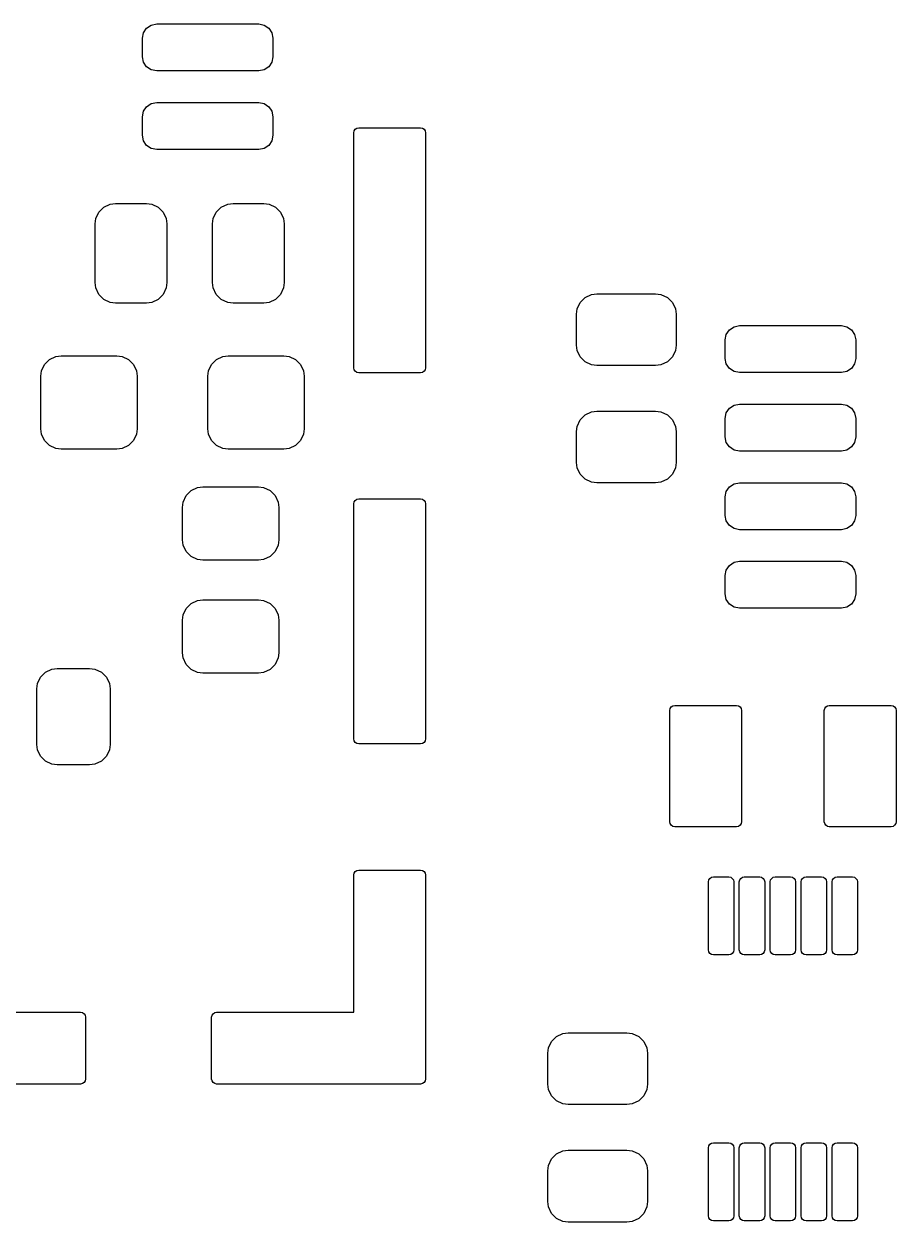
# Model space of a CAD drawing. Extents: x 3.96 to 7.46, y -4.84 to -2.98.
# Drawn here: x 5.001 to 5.556, y -4.634 to -3.872 of the extents above; entities that cross this region are included whole.
import ezdxf

# ---------------------------------------------------------------- set-up
doc = ezdxf.new("R2010")
doc.units = 0
doc.header["$MEASUREMENT"] = 0
doc.layers.add('BLACK', color=7, linetype='CONTINUOUS')

msp = doc.modelspace()

# ---------------------------------------------------------------- linework, layer by layer
at = {"layer": 'BLACK', "linetype": 'CONTINUOUS'}
for p, q in [((5.07727, -3.87715), (5.07923, -3.87421)), ((5.07923, -3.87421), (5.08217, -3.87225)), ((5.08217, -3.87225), (5.08564, -3.87156)), ((5.08564, -3.87156), (5.1506, -3.87156)), ((5.1506, -3.87156), (5.15406, -3.87225)), ((5.15406, -3.87225), (5.157, -3.87421)), ((5.157, -3.87421), (5.15896, -3.87715)), ((5.07658, -3.88061), (5.07727, -3.87715)), ((5.07658, -3.89242), (5.07658, -3.88061)), ((5.15896, -3.87715), (5.15965, -3.88061)), ((5.15965, -3.88061), (5.15965, -3.89242)), ((5.07727, -3.89589), (5.07658, -3.89242)), ((5.07923, -3.89883), (5.07727, -3.89589)), ((5.15896, -3.89589), (5.157, -3.89883)), ((5.15965, -3.89242), (5.15896, -3.89589)), ((5.08217, -3.90079), (5.07923, -3.89883)), ((5.08564, -3.90148), (5.08217, -3.90079)), ((5.1506, -3.90148), (5.08564, -3.90148)), ((5.15406, -3.90079), (5.1506, -3.90148)), ((5.157, -3.89883), (5.15406, -3.90079)), ((5.07658, -3.93061), (5.07727, -3.92715)), ((5.07727, -3.92715), (5.07923, -3.92421)), ((5.07923, -3.92421), (5.08217, -3.92225)), ((5.08217, -3.92225), (5.08564, -3.92156)), ((5.08564, -3.92156), (5.1506, -3.92156)), ((5.1506, -3.92156), (5.15406, -3.92225)), ((5.15406, -3.92225), (5.157, -3.92421)), ((5.157, -3.92421), (5.15896, -3.92715)), ((5.15896, -3.92715), (5.15965, -3.93061)), ((5.07658, -3.94242), (5.07658, -3.93061)), ((5.15965, -3.93061), (5.15965, -3.94242)), ((5.07727, -3.94589), (5.07658, -3.94242)), ((5.15965, -3.94242), (5.15896, -3.94589)), ((5.21119, -3.94082), (5.21143, -3.93962)), ((5.21119, -4.09043), (5.21119, -3.94082)), ((5.21143, -3.93962), (5.21212, -3.9386)), ((5.21212, -3.9386), (5.21314, -3.93791)), ((5.21314, -3.93791), (5.21434, -3.93767)), ((5.21434, -3.93767), (5.25371, -3.93767)), ((5.25371, -3.93767), (5.25492, -3.93791)), ((5.25492, -3.93791), (5.25594, -3.9386)), ((5.25594, -3.9386), (5.25662, -3.93962)), ((5.25662, -3.93962), (5.25686, -3.94082)), ((5.25686, -3.94082), (5.25686, -4.09043)), ((5.07923, -3.94883), (5.07727, -3.94589)), ((5.08217, -3.95079), (5.07923, -3.94883)), ((5.157, -3.94883), (5.15406, -3.95079)), ((5.15896, -3.94589), (5.157, -3.94883)), ((5.08564, -3.95148), (5.08217, -3.95079)), ((5.1506, -3.95148), (5.08564, -3.95148)), ((5.15406, -3.95079), (5.1506, -3.95148)), ((5.04879, -3.99136), (5.05198, -3.98817)), ((5.05198, -3.98817), (5.05607, -3.98627)), ((5.05607, -3.98627), (5.05943, -3.98582)), ((5.05943, -3.98582), (5.07912, -3.98582)), ((5.07912, -3.98582), (5.08248, -3.98627)), ((5.08248, -3.98627), (5.08657, -3.98817)), ((5.08657, -3.98817), (5.08976, -3.99136)), ((5.12359, -3.99136), (5.12678, -3.98817)), ((5.12678, -3.98817), (5.13087, -3.98627)), ((5.13087, -3.98627), (5.13423, -3.98582)), ((5.13423, -3.98582), (5.15392, -3.98582)), ((5.15392, -3.98582), (5.15728, -3.98627)), ((5.15728, -3.98627), (5.16137, -3.98817)), ((5.16137, -3.98817), (5.16456, -3.99136)), ((5.04644, -3.99882), (5.04688, -3.99545)), ((5.04688, -3.99545), (5.04879, -3.99136)), ((5.08976, -3.99136), (5.09167, -3.99545)), ((5.09167, -3.99545), (5.09211, -3.99882)), ((5.12124, -3.99882), (5.12168, -3.99545)), ((5.12168, -3.99545), (5.12359, -3.99136)), ((5.16456, -3.99136), (5.16647, -3.99545)), ((5.16647, -3.99545), (5.16691, -3.99882)), ((5.04644, -4.03622), (5.04644, -3.99882)), ((5.09211, -3.99882), (5.09211, -4.03622)), ((5.12124, -4.03622), (5.12124, -3.99882)), ((5.16691, -3.99882), (5.16691, -4.03622)), ((5.04688, -4.03958), (5.04644, -4.03622)), ((5.04879, -4.04367), (5.04688, -4.03958)), ((5.09167, -4.03958), (5.08976, -4.04367)), ((5.09211, -4.03622), (5.09167, -4.03958)), ((5.12168, -4.03958), (5.12124, -4.03622)), ((5.12359, -4.04367), (5.12168, -4.03958)), ((5.16647, -4.03958), (5.16456, -4.04367)), ((5.16691, -4.03622), (5.16647, -4.03958)), ((5.05198, -4.04686), (5.04879, -4.04367)), ((5.05607, -4.04877), (5.05198, -4.04686)), ((5.05943, -4.04921), (5.05607, -4.04877)), ((5.07912, -4.04921), (5.05943, -4.04921)), ((5.08248, -4.04877), (5.07912, -4.04921)), ((5.08657, -4.04686), (5.08248, -4.04877)), ((5.08976, -4.04367), (5.08657, -4.04686)), ((5.12678, -4.04686), (5.12359, -4.04367)), ((5.13087, -4.04877), (5.12678, -4.04686)), ((5.13423, -4.04921), (5.13087, -4.04877)), ((5.15392, -4.04921), (5.13423, -4.04921)), ((5.15728, -4.04877), (5.15392, -4.04921)), ((5.16137, -4.04686), (5.15728, -4.04877)), ((5.16456, -4.04367), (5.16137, -4.04686)), ((5.35342, -4.05291), (5.35533, -4.04882)), ((5.35533, -4.04882), (5.35852, -4.04563)), ((5.35852, -4.04563), (5.36261, -4.04372)), ((5.36261, -4.04372), (5.36597, -4.04328)), ((5.36597, -4.04328), (5.40338, -4.04328)), ((5.40338, -4.04328), (5.40674, -4.04372)), ((5.40674, -4.04372), (5.41083, -4.04563)), ((5.41083, -4.04563), (5.41402, -4.04882)), ((5.41402, -4.04882), (5.41593, -4.05291)), ((5.35298, -4.05627), (5.35342, -4.05291)), ((5.35298, -4.07596), (5.35298, -4.05627)), ((5.41593, -4.05291), (5.41637, -4.05627)), ((5.41637, -4.05627), (5.41637, -4.07596)), ((5.45035, -4.06621), (5.45329, -4.06425)), ((5.45329, -4.06425), (5.45675, -4.06356)), ((5.45675, -4.06356), (5.52171, -4.06356)), ((5.52171, -4.06356), (5.52518, -4.06425)), ((5.52518, -4.06425), (5.52812, -4.06621)), ((5.4477, -4.07261), (5.44839, -4.06915)), ((5.44839, -4.06915), (5.45035, -4.06621)), ((5.52812, -4.06621), (5.53008, -4.06915)), ((5.53008, -4.06915), (5.53077, -4.07261)), ((5.35342, -4.07932), (5.35298, -4.07596)), ((5.35533, -4.08341), (5.35342, -4.07932)), ((5.41593, -4.07932), (5.41402, -4.08341)), ((5.41637, -4.07596), (5.41593, -4.07932)), ((5.4477, -4.08442), (5.4477, -4.07261)), ((5.53077, -4.07261), (5.53077, -4.08442)), ((5.01417, -4.08833), (5.01736, -4.08514)), ((5.01736, -4.08514), (5.02145, -4.08324)), ((5.02145, -4.08324), (5.02481, -4.08279)), ((5.02481, -4.08279), (5.06024, -4.08279)), ((5.06024, -4.08279), (5.0636, -4.08324)), ((5.0636, -4.08324), (5.06769, -4.08514)), ((5.06769, -4.08514), (5.07088, -4.08833)), ((5.12047, -4.08833), (5.12366, -4.08514)), ((5.12366, -4.08514), (5.12775, -4.08324)), ((5.12775, -4.08324), (5.13111, -4.08279)), ((5.13111, -4.08279), (5.16654, -4.08279)), ((5.16654, -4.08279), (5.1699, -4.08324)), ((5.1699, -4.08324), (5.17399, -4.08514)), ((5.17399, -4.08514), (5.17718, -4.08833)), ((5.35852, -4.0866), (5.35533, -4.08341)), ((5.36261, -4.08851), (5.35852, -4.0866)), ((5.41083, -4.0866), (5.40674, -4.08851)), ((5.41402, -4.08341), (5.41083, -4.0866)), ((5.44839, -4.08789), (5.4477, -4.08442)), ((5.53077, -4.08442), (5.53008, -4.08789)), ((5.01182, -4.09578), (5.01226, -4.09242)), ((5.01226, -4.09242), (5.01417, -4.08833)), ((5.07088, -4.08833), (5.07279, -4.09242)), ((5.07279, -4.09242), (5.07323, -4.09578)), ((5.11812, -4.09578), (5.11856, -4.09242)), ((5.11856, -4.09242), (5.12047, -4.08833)), ((5.17718, -4.08833), (5.17909, -4.09242)), ((5.17909, -4.09242), (5.17953, -4.09578)), ((5.21143, -4.09164), (5.21119, -4.09043)), ((5.21212, -4.09266), (5.21143, -4.09164)), ((5.21314, -4.09334), (5.21212, -4.09266)), ((5.21434, -4.09358), (5.21314, -4.09334)), ((5.25371, -4.09358), (5.21434, -4.09358)), ((5.25492, -4.09334), (5.25371, -4.09358)), ((5.25594, -4.09266), (5.25492, -4.09334)), ((5.25662, -4.09164), (5.25594, -4.09266)), ((5.25686, -4.09043), (5.25662, -4.09164)), ((5.36597, -4.08895), (5.36261, -4.08851)), ((5.40338, -4.08895), (5.36597, -4.08895)), ((5.40674, -4.08851), (5.40338, -4.08895)), ((5.45035, -4.09083), (5.44839, -4.08789)), ((5.45329, -4.09279), (5.45035, -4.09083)), ((5.45675, -4.09348), (5.45329, -4.09279)), ((5.52171, -4.09348), (5.45675, -4.09348)), ((5.52518, -4.09279), (5.52171, -4.09348)), ((5.52812, -4.09083), (5.52518, -4.09279)), ((5.53008, -4.08789), (5.52812, -4.09083)), ((5.01182, -4.12925), (5.01182, -4.09578)), ((5.07323, -4.09578), (5.07323, -4.12925)), ((5.11812, -4.12925), (5.11812, -4.09578)), ((5.17953, -4.09578), (5.17953, -4.12925)), ((5.36261, -4.11853), (5.36597, -4.11808)), ((5.36597, -4.11808), (5.40338, -4.11808)), ((5.40338, -4.11808), (5.40674, -4.11853)), ((5.44839, -4.11915), (5.45035, -4.11621)), ((5.45035, -4.11621), (5.45329, -4.11425)), ((5.45329, -4.11425), (5.45675, -4.11356)), ((5.45675, -4.11356), (5.52171, -4.11356)), ((5.52171, -4.11356), (5.52518, -4.11425)), ((5.52518, -4.11425), (5.52812, -4.11621)), ((5.52812, -4.11621), (5.53008, -4.11915)), ((5.35342, -4.12771), (5.35533, -4.12362)), ((5.35533, -4.12362), (5.35852, -4.12043)), ((5.35852, -4.12043), (5.36261, -4.11853)), ((5.40674, -4.11853), (5.41083, -4.12043)), ((5.41083, -4.12043), (5.41402, -4.12362)), ((5.41402, -4.12362), (5.41593, -4.12771)), ((5.4477, -4.12261), (5.44839, -4.11915)), ((5.4477, -4.13442), (5.4477, -4.12261)), ((5.53008, -4.11915), (5.53077, -4.12261)), ((5.53077, -4.12261), (5.53077, -4.13442)), ((5.01226, -4.13261), (5.01182, -4.12925)), ((5.01417, -4.1367), (5.01226, -4.13261)), ((5.07279, -4.13261), (5.07088, -4.1367)), ((5.07323, -4.12925), (5.07279, -4.13261)), ((5.11856, -4.13261), (5.11812, -4.12925)), ((5.12047, -4.1367), (5.11856, -4.13261)), ((5.17909, -4.13261), (5.17718, -4.1367)), ((5.17953, -4.12925), (5.17909, -4.13261)), ((5.35298, -4.13108), (5.35342, -4.12771)), ((5.35298, -4.15076), (5.35298, -4.13108)), ((5.41593, -4.12771), (5.41637, -4.13108)), ((5.41637, -4.13108), (5.41637, -4.15076)), ((5.01736, -4.13989), (5.01417, -4.1367)), ((5.02145, -4.1418), (5.01736, -4.13989)), ((5.06769, -4.13989), (5.0636, -4.1418)), ((5.07088, -4.1367), (5.06769, -4.13989)), ((5.12366, -4.13989), (5.12047, -4.1367)), ((5.12775, -4.1418), (5.12366, -4.13989)), ((5.17399, -4.13989), (5.1699, -4.1418)), ((5.17718, -4.1367), (5.17399, -4.13989)), ((5.44839, -4.13789), (5.4477, -4.13442)), ((5.45035, -4.14083), (5.44839, -4.13789)), ((5.45329, -4.14279), (5.45035, -4.14083)), ((5.52812, -4.14083), (5.52518, -4.14279)), ((5.53008, -4.13789), (5.52812, -4.14083)), ((5.53077, -4.13442), (5.53008, -4.13789)), ((5.02481, -4.14224), (5.02145, -4.1418)), ((5.06024, -4.14224), (5.02481, -4.14224)), ((5.0636, -4.1418), (5.06024, -4.14224)), ((5.13111, -4.14224), (5.12775, -4.1418)), ((5.16654, -4.14224), (5.13111, -4.14224)), ((5.1699, -4.1418), (5.16654, -4.14224)), ((5.45675, -4.14348), (5.45329, -4.14279)), ((5.52171, -4.14348), (5.45675, -4.14348)), ((5.52518, -4.14279), (5.52171, -4.14348)), ((5.35342, -4.15412), (5.35298, -4.15076)), ((5.35533, -4.15821), (5.35342, -4.15412)), ((5.41593, -4.15412), (5.41402, -4.15821)), ((5.41637, -4.15076), (5.41593, -4.15412)), ((5.35852, -4.1614), (5.35533, -4.15821)), ((5.36261, -4.16331), (5.35852, -4.1614)), ((5.36597, -4.16375), (5.36261, -4.16331)), ((5.40338, -4.16375), (5.36597, -4.16375)), ((5.40674, -4.16331), (5.40338, -4.16375)), ((5.41083, -4.1614), (5.40674, -4.16331)), ((5.41402, -4.15821), (5.41083, -4.1614)), ((5.45329, -4.16425), (5.45675, -4.16356)), ((5.45675, -4.16356), (5.52171, -4.16356)), ((5.52171, -4.16356), (5.52518, -4.16425)), ((5.10432, -4.1718), (5.10751, -4.16861)), ((5.10751, -4.16861), (5.1116, -4.16671)), ((5.1116, -4.16671), (5.11496, -4.16626)), ((5.11496, -4.16626), (5.15039, -4.16626)), ((5.15039, -4.16626), (5.15375, -4.16671)), ((5.15375, -4.16671), (5.15784, -4.16861)), ((5.15784, -4.16861), (5.16103, -4.1718)), ((5.4477, -4.17261), (5.44839, -4.16915)), ((5.44839, -4.16915), (5.45035, -4.16621)), ((5.45035, -4.16621), (5.45329, -4.16425)), ((5.52518, -4.16425), (5.52812, -4.16621)), ((5.52812, -4.16621), (5.53008, -4.16915)), ((5.53008, -4.16915), (5.53077, -4.17261)), ((5.10197, -4.17926), (5.10241, -4.17589)), ((5.10197, -4.19993), (5.10197, -4.17926)), ((5.10241, -4.17589), (5.10432, -4.1718)), ((5.16103, -4.1718), (5.16294, -4.17589)), ((5.16294, -4.17589), (5.16338, -4.17926)), ((5.16338, -4.17926), (5.16338, -4.19993)), ((5.21119, -4.17704), (5.21143, -4.17584)), ((5.21119, -4.32665), (5.21119, -4.17704)), ((5.21143, -4.17584), (5.21212, -4.17482)), ((5.21212, -4.17482), (5.21314, -4.17413)), ((5.21314, -4.17413), (5.21434, -4.17389)), ((5.21434, -4.17389), (5.25371, -4.17389)), ((5.25371, -4.17389), (5.25492, -4.17413)), ((5.25492, -4.17413), (5.25594, -4.17482)), ((5.25594, -4.17482), (5.25662, -4.17584)), ((5.25662, -4.17584), (5.25686, -4.17704)), ((5.25686, -4.17704), (5.25686, -4.32665)), ((5.4477, -4.18442), (5.4477, -4.17261)), ((5.53077, -4.17261), (5.53077, -4.18442)), ((5.44839, -4.18789), (5.4477, -4.18442)), ((5.53077, -4.18442), (5.53008, -4.18789)), ((5.45035, -4.19083), (5.44839, -4.18789)), ((5.45329, -4.19279), (5.45035, -4.19083)), ((5.45675, -4.19348), (5.45329, -4.19279)), ((5.52171, -4.19348), (5.45675, -4.19348)), ((5.52518, -4.19279), (5.52171, -4.19348)), ((5.52812, -4.19083), (5.52518, -4.19279)), ((5.53008, -4.18789), (5.52812, -4.19083)), ((5.10241, -4.20329), (5.10197, -4.19993)), ((5.16338, -4.19993), (5.16294, -4.20329)), ((5.10432, -4.20738), (5.10241, -4.20329)), ((5.10751, -4.21057), (5.10432, -4.20738)), ((5.16103, -4.20738), (5.15784, -4.21057)), ((5.16294, -4.20329), (5.16103, -4.20738)), ((5.1116, -4.21248), (5.10751, -4.21057)), ((5.11496, -4.21292), (5.1116, -4.21248)), ((5.15039, -4.21292), (5.11496, -4.21292)), ((5.15375, -4.21248), (5.15039, -4.21292)), ((5.15784, -4.21057), (5.15375, -4.21248)), ((5.44839, -4.21915), (5.45035, -4.21621)), ((5.45035, -4.21621), (5.45329, -4.21425)), ((5.45329, -4.21425), (5.45675, -4.21356)), ((5.45675, -4.21356), (5.52171, -4.21356)), ((5.52171, -4.21356), (5.52518, -4.21425)), ((5.52518, -4.21425), (5.52812, -4.21621)), ((5.52812, -4.21621), (5.53008, -4.21915)), ((5.4477, -4.22261), (5.44839, -4.21915)), ((5.4477, -4.23442), (5.4477, -4.22261)), ((5.53008, -4.21915), (5.53077, -4.22261)), ((5.53077, -4.22261), (5.53077, -4.23442)), ((5.10751, -4.24046), (5.1116, -4.23856)), ((5.1116, -4.23856), (5.11496, -4.23812)), ((5.11496, -4.23812), (5.15039, -4.23812)), ((5.15039, -4.23812), (5.15375, -4.23856)), ((5.15375, -4.23856), (5.15784, -4.24046)), ((5.44839, -4.23789), (5.4477, -4.23442)), ((5.45035, -4.24083), (5.44839, -4.23789)), ((5.53008, -4.23789), (5.52812, -4.24083)), ((5.53077, -4.23442), (5.53008, -4.23789)), ((5.10197, -4.25111), (5.10241, -4.24774)), ((5.10241, -4.24774), (5.10432, -4.24366)), ((5.10432, -4.24366), (5.10751, -4.24046)), ((5.15784, -4.24046), (5.16103, -4.24366)), ((5.16103, -4.24366), (5.16294, -4.24774)), ((5.16294, -4.24774), (5.16338, -4.25111)), ((5.45329, -4.24279), (5.45035, -4.24083)), ((5.45675, -4.24348), (5.45329, -4.24279)), ((5.52171, -4.24348), (5.45675, -4.24348)), ((5.52518, -4.24279), (5.52171, -4.24348)), ((5.52812, -4.24083), (5.52518, -4.24279)), ((5.10197, -4.27178), (5.10197, -4.25111)), ((5.16338, -4.25111), (5.16338, -4.27178)), ((5.10241, -4.27514), (5.10197, -4.27178)), ((5.10432, -4.27923), (5.10241, -4.27514)), ((5.16294, -4.27514), (5.16103, -4.27923)), ((5.16338, -4.27178), (5.16294, -4.27514)), ((5.01162, -4.28735), (5.01481, -4.28416)), ((5.01481, -4.28416), (5.0189, -4.28225)), ((5.0189, -4.28225), (5.02227, -4.28181)), ((5.02227, -4.28181), (5.04293, -4.28181)), ((5.04293, -4.28181), (5.0463, -4.28225)), ((5.0463, -4.28225), (5.05039, -4.28416)), ((5.05039, -4.28416), (5.05358, -4.28735)), ((5.10751, -4.28242), (5.10432, -4.27923)), ((5.1116, -4.28433), (5.10751, -4.28242)), ((5.11496, -4.28477), (5.1116, -4.28433)), ((5.15039, -4.28477), (5.11496, -4.28477)), ((5.15375, -4.28433), (5.15039, -4.28477)), ((5.15784, -4.28242), (5.15375, -4.28433)), ((5.16103, -4.27923), (5.15784, -4.28242)), ((5.00927, -4.2948), (5.00972, -4.29144)), ((5.00972, -4.29144), (5.01162, -4.28735)), ((5.05358, -4.28735), (5.05548, -4.29144)), ((5.05548, -4.29144), (5.05593, -4.2948)), ((5.00927, -4.33023), (5.00927, -4.2948)), ((5.05593, -4.2948), (5.05593, -4.33023)), ((5.41238, -4.30854), (5.41262, -4.30734)), ((5.41238, -4.37941), (5.41238, -4.30854)), ((5.41262, -4.30734), (5.4133, -4.30631)), ((5.4133, -4.30631), (5.41432, -4.30563)), ((5.41432, -4.30563), (5.41553, -4.30539)), ((5.41553, -4.30539), (5.4549, -4.30539)), ((5.4549, -4.30539), (5.4561, -4.30563)), ((5.4561, -4.30563), (5.45712, -4.30631)), ((5.45712, -4.30631), (5.45781, -4.30734)), ((5.45781, -4.30734), (5.45804, -4.30854)), ((5.45804, -4.30854), (5.45804, -4.37941)), ((5.5108, -4.30854), (5.51104, -4.30734)), ((5.5108, -4.37941), (5.5108, -4.30854)), ((5.51104, -4.30734), (5.51172, -4.30631)), ((5.51172, -4.30631), (5.51275, -4.30563)), ((5.51275, -4.30563), (5.51395, -4.30539)), ((5.51395, -4.30539), (5.55332, -4.30539)), ((5.55332, -4.30539), (5.55453, -4.30563)), ((5.55453, -4.30563), (5.55555, -4.30631)), ((5.55555, -4.30631), (5.55623, -4.30734)), ((5.55623, -4.30734), (5.55647, -4.30854)), ((5.55647, -4.30854), (5.55647, -4.37941)), ((5.00972, -4.3336), (5.00927, -4.33023)), ((5.05593, -4.33023), (5.05548, -4.3336)), ((5.21143, -4.32786), (5.21119, -4.32665)), ((5.21212, -4.32888), (5.21143, -4.32786)), ((5.21314, -4.32956), (5.21212, -4.32888)), ((5.21434, -4.3298), (5.21314, -4.32956)), ((5.25371, -4.3298), (5.21434, -4.3298)), ((5.25492, -4.32956), (5.25371, -4.3298)), ((5.25594, -4.32888), (5.25492, -4.32956)), ((5.25662, -4.32786), (5.25594, -4.32888)), ((5.25686, -4.32665), (5.25662, -4.32786)), ((5.01162, -4.33769), (5.00972, -4.3336)), ((5.01481, -4.34088), (5.01162, -4.33769)), ((5.05358, -4.33769), (5.05039, -4.34088)), ((5.05548, -4.3336), (5.05358, -4.33769)), ((5.0189, -4.34278), (5.01481, -4.34088)), ((5.02227, -4.34323), (5.0189, -4.34278)), ((5.04293, -4.34323), (5.02227, -4.34323)), ((5.0463, -4.34278), (5.04293, -4.34323)), ((5.05039, -4.34088), (5.0463, -4.34278)), ((5.41262, -4.38061), (5.41238, -4.37941)), ((5.4133, -4.38163), (5.41262, -4.38061)), ((5.41432, -4.38232), (5.4133, -4.38163)), ((5.41553, -4.38256), (5.41432, -4.38232)), ((5.4549, -4.38256), (5.41553, -4.38256)), ((5.4561, -4.38232), (5.4549, -4.38256)), ((5.45712, -4.38163), (5.4561, -4.38232)), ((5.45781, -4.38061), (5.45712, -4.38163)), ((5.45804, -4.37941), (5.45781, -4.38061)), ((5.51104, -4.38061), (5.5108, -4.37941)), ((5.51172, -4.38163), (5.51104, -4.38061)), ((5.51275, -4.38232), (5.51172, -4.38163)), ((5.51395, -4.38256), (5.51275, -4.38232)), ((5.55332, -4.38256), (5.51395, -4.38256)), ((5.55453, -4.38232), (5.55332, -4.38256)), ((5.55555, -4.38163), (5.55453, -4.38232)), ((5.55623, -4.38061), (5.55555, -4.38163)), ((5.55647, -4.37941), (5.55623, -4.38061)), ((5.21119, -4.41326), (5.21143, -4.41206)), ((5.21119, -4.50067), (5.21119, -4.41326)), ((5.21143, -4.41206), (5.21212, -4.41104)), ((5.21212, -4.41104), (5.21314, -4.41036)), ((5.21314, -4.41036), (5.21434, -4.41012)), ((5.21434, -4.41012), (5.25371, -4.41012)), ((5.25371, -4.41012), (5.25492, -4.41036)), ((5.25492, -4.41036), (5.25594, -4.41104)), ((5.25594, -4.41104), (5.25662, -4.41206)), ((5.25662, -4.41206), (5.25686, -4.41326)), ((5.25686, -4.41326), (5.25686, -4.50382)), ((5.43722, -4.41647), (5.4379, -4.41545)), ((5.4379, -4.41545), (5.43893, -4.41476)), ((5.43893, -4.41476), (5.44013, -4.41452)), ((5.44013, -4.41452), (5.44997, -4.41452)), ((5.44997, -4.41452), (5.45118, -4.41476)), ((5.45118, -4.41476), (5.4522, -4.41545)), ((5.4522, -4.41545), (5.45288, -4.41647)), ((5.45691, -4.41647), (5.45759, -4.41545)), ((5.45759, -4.41545), (5.45861, -4.41476)), ((5.45861, -4.41476), (5.45982, -4.41452)), ((5.45982, -4.41452), (5.46966, -4.41452)), ((5.46966, -4.41452), (5.47086, -4.41476)), ((5.47086, -4.41476), (5.47189, -4.41545)), ((5.47189, -4.41545), (5.47257, -4.41647)), ((5.47659, -4.41647), (5.47727, -4.41545)), ((5.47727, -4.41545), (5.4783, -4.41476)), ((5.4783, -4.41476), (5.4795, -4.41452)), ((5.4795, -4.41452), (5.48934, -4.41452)), ((5.48934, -4.41452), (5.49055, -4.41476)), ((5.49055, -4.41476), (5.49157, -4.41545)), ((5.49157, -4.41545), (5.49225, -4.41647)), ((5.49628, -4.41647), (5.49696, -4.41545)), ((5.49696, -4.41545), (5.49798, -4.41476)), ((5.49798, -4.41476), (5.49919, -4.41452)), ((5.49919, -4.41452), (5.50903, -4.41452)), ((5.50903, -4.41452), (5.51023, -4.41476)), ((5.51023, -4.41476), (5.51126, -4.41545)), ((5.51126, -4.41545), (5.51194, -4.41647)), ((5.51596, -4.41647), (5.51664, -4.41545)), ((5.51664, -4.41545), (5.51767, -4.41476)), ((5.51767, -4.41476), (5.51887, -4.41452)), ((5.51887, -4.41452), (5.52871, -4.41452)), ((5.52871, -4.41452), (5.52992, -4.41476)), ((5.52992, -4.41476), (5.53094, -4.41545)), ((5.53094, -4.41545), (5.53162, -4.41647)), ((5.43698, -4.41767), (5.43722, -4.41647)), ((5.43698, -4.46098), (5.43698, -4.41767)), ((5.45288, -4.41647), (5.45312, -4.41767)), ((5.45312, -4.41767), (5.45312, -4.46098)), ((5.45667, -4.41767), (5.45691, -4.41647)), ((5.45667, -4.46098), (5.45667, -4.41767)), ((5.47257, -4.41647), (5.47281, -4.41767)), ((5.47281, -4.41767), (5.47281, -4.46098)), ((5.47635, -4.41767), (5.47659, -4.41647)), ((5.47635, -4.46098), (5.47635, -4.41767)), ((5.49225, -4.41647), (5.49249, -4.41767)), ((5.49249, -4.41767), (5.49249, -4.46098)), ((5.49604, -4.41767), (5.49628, -4.41647)), ((5.49604, -4.46098), (5.49604, -4.41767)), ((5.51194, -4.41647), (5.51218, -4.41767)), ((5.51218, -4.41767), (5.51218, -4.46098)), ((5.51572, -4.41767), (5.51596, -4.41647)), ((5.51572, -4.46098), (5.51572, -4.41767)), ((5.53162, -4.41647), (5.53186, -4.41767)), ((5.53186, -4.41767), (5.53186, -4.46098)), ((5.43722, -4.46219), (5.43698, -4.46098)), ((5.45312, -4.46098), (5.45288, -4.46219)), ((5.45691, -4.46219), (5.45667, -4.46098)), ((5.47281, -4.46098), (5.47257, -4.46219)), ((5.47659, -4.46219), (5.47635, -4.46098)), ((5.49249, -4.46098), (5.49225, -4.46219)), ((5.49628, -4.46219), (5.49604, -4.46098)), ((5.51218, -4.46098), (5.51194, -4.46219)), ((5.51596, -4.46219), (5.51572, -4.46098)), ((5.53186, -4.46098), (5.53162, -4.46219)), ((5.4379, -4.46321), (5.43722, -4.46219)), ((5.43893, -4.46389), (5.4379, -4.46321)), ((5.44013, -4.46413), (5.43893, -4.46389)), ((5.44997, -4.46413), (5.44013, -4.46413)), ((5.45118, -4.46389), (5.44997, -4.46413)), ((5.4522, -4.46321), (5.45118, -4.46389)), ((5.45288, -4.46219), (5.4522, -4.46321)), ((5.45759, -4.46321), (5.45691, -4.46219)), ((5.45861, -4.46389), (5.45759, -4.46321)), ((5.45982, -4.46413), (5.45861, -4.46389)), ((5.46966, -4.46413), (5.45982, -4.46413)), ((5.47086, -4.46389), (5.46966, -4.46413)), ((5.47189, -4.46321), (5.47086, -4.46389)), ((5.47257, -4.46219), (5.47189, -4.46321)), ((5.47727, -4.46321), (5.47659, -4.46219)), ((5.4783, -4.46389), (5.47727, -4.46321)), ((5.4795, -4.46413), (5.4783, -4.46389)), ((5.48934, -4.46413), (5.4795, -4.46413)), ((5.49055, -4.46389), (5.48934, -4.46413)), ((5.49157, -4.46321), (5.49055, -4.46389)), ((5.49225, -4.46219), (5.49157, -4.46321)), ((5.49696, -4.46321), (5.49628, -4.46219)), ((5.49798, -4.46389), (5.49696, -4.46321)), ((5.49919, -4.46413), (5.49798, -4.46389)), ((5.50903, -4.46413), (5.49919, -4.46413)), ((5.51023, -4.46389), (5.50903, -4.46413)), ((5.51126, -4.46321), (5.51023, -4.46389)), ((5.51194, -4.46219), (5.51126, -4.46321)), ((5.51664, -4.46321), (5.51596, -4.46219)), ((5.51767, -4.46389), (5.51664, -4.46321)), ((5.51887, -4.46413), (5.51767, -4.46389)), ((5.52871, -4.46413), (5.51887, -4.46413)), ((5.52992, -4.46389), (5.52871, -4.46413)), ((5.53094, -4.46321), (5.52992, -4.46389)), ((5.53162, -4.46219), (5.53094, -4.46321)), ((4.88757, -4.50067), (5.03718, -4.50067)), ((5.03718, -4.50067), (5.03838, -4.50091)), ((5.03838, -4.50091), (5.03941, -4.50159)), ((5.03941, -4.50159), (5.04009, -4.50261)), ((5.04009, -4.50261), (5.04033, -4.50382)), ((5.04033, -4.50382), (5.04033, -4.54319)), ((5.12064, -4.50382), (5.12088, -4.50261)), ((5.12064, -4.54319), (5.12064, -4.50382)), ((5.12088, -4.50261), (5.12157, -4.50159)), ((5.12157, -4.50159), (5.12259, -4.50091)), ((5.12259, -4.50091), (5.12379, -4.50067)), ((5.12379, -4.50067), (5.21119, -4.50067)), ((5.25686, -4.50382), (5.25686, -4.54319)), ((5.34027, -4.51609), (5.34436, -4.51418)), ((5.34436, -4.51418), (5.34772, -4.51374)), ((5.34772, -4.51374), (5.38512, -4.51374)), ((5.38512, -4.51374), (5.38849, -4.51418)), ((5.38849, -4.51418), (5.39258, -4.51609)), ((5.33517, -4.52337), (5.33708, -4.51928)), ((5.33708, -4.51928), (5.34027, -4.51609)), ((5.39258, -4.51609), (5.39577, -4.51928)), ((5.39577, -4.51928), (5.39767, -4.52337)), ((5.33473, -4.52673), (5.33517, -4.52337)), ((5.33473, -4.54641), (5.33473, -4.52673)), ((5.39767, -4.52337), (5.39812, -4.52673)), ((5.39812, -4.52673), (5.39812, -4.54641)), ((5.03941, -4.54541), (5.03838, -4.5461)), ((5.04009, -4.54439), (5.03941, -4.54541)), ((5.04033, -4.54319), (5.04009, -4.54439)), ((5.12088, -4.54439), (5.12064, -4.54319)), ((5.12157, -4.54541), (5.12088, -4.54439)), ((5.12259, -4.5461), (5.12157, -4.54541)), ((5.25594, -4.54541), (5.25492, -4.5461)), ((5.25662, -4.54439), (5.25594, -4.54541)), ((5.25686, -4.54319), (5.25662, -4.54439)), ((5.03718, -4.54634), (4.88757, -4.54634)), ((5.03838, -4.5461), (5.03718, -4.54634)), ((5.12379, -4.54634), (5.12259, -4.5461)), ((5.21434, -4.54634), (5.12379, -4.54634)), ((5.25371, -4.54634), (5.21434, -4.54634)), ((5.25492, -4.5461), (5.25371, -4.54634)), ((5.33517, -4.54978), (5.33473, -4.54641)), ((5.33708, -4.55387), (5.33517, -4.54978)), ((5.39767, -4.54978), (5.39577, -4.55387)), ((5.39812, -4.54641), (5.39767, -4.54978)), ((5.34027, -4.55706), (5.33708, -4.55387)), ((5.34436, -4.55896), (5.34027, -4.55706)), ((5.34772, -4.55941), (5.34436, -4.55896)), ((5.38512, -4.55941), (5.34772, -4.55941)), ((5.38849, -4.55896), (5.38512, -4.55941)), ((5.39258, -4.55706), (5.38849, -4.55896)), ((5.39577, -4.55387), (5.39258, -4.55706)), ((5.33708, -4.59408), (5.34027, -4.59089)), ((5.34027, -4.59089), (5.34436, -4.58898)), ((5.34436, -4.58898), (5.34772, -4.58854)), ((5.34772, -4.58854), (5.38512, -4.58854)), ((5.38512, -4.58854), (5.38849, -4.58898)), ((5.38849, -4.58898), (5.39258, -4.59089)), ((5.39258, -4.59089), (5.39577, -4.59408)), ((5.43698, -4.58697), (5.43722, -4.58576)), ((5.43698, -4.63027), (5.43698, -4.58697)), ((5.43722, -4.58576), (5.4379, -4.58474)), ((5.4379, -4.58474), (5.43893, -4.58406)), ((5.43893, -4.58406), (5.44013, -4.58382)), ((5.44013, -4.58382), (5.44997, -4.58382)), ((5.44997, -4.58382), (5.45118, -4.58406)), ((5.45118, -4.58406), (5.4522, -4.58474)), ((5.4522, -4.58474), (5.45288, -4.58576)), ((5.45288, -4.58576), (5.45312, -4.58697)), ((5.45312, -4.58697), (5.45312, -4.63027)), ((5.45667, -4.58697), (5.45691, -4.58576)), ((5.45667, -4.63027), (5.45667, -4.58697)), ((5.45691, -4.58576), (5.45759, -4.58474)), ((5.45759, -4.58474), (5.45861, -4.58406)), ((5.45861, -4.58406), (5.45982, -4.58382)), ((5.45982, -4.58382), (5.46966, -4.58382)), ((5.46966, -4.58382), (5.47086, -4.58406)), ((5.47086, -4.58406), (5.47189, -4.58474)), ((5.47189, -4.58474), (5.47257, -4.58576)), ((5.47257, -4.58576), (5.47281, -4.58697)), ((5.47281, -4.58697), (5.47281, -4.63027)), ((5.47635, -4.58697), (5.47659, -4.58576)), ((5.47635, -4.63027), (5.47635, -4.58697)), ((5.47659, -4.58576), (5.47727, -4.58474)), ((5.47727, -4.58474), (5.4783, -4.58406)), ((5.4783, -4.58406), (5.4795, -4.58382)), ((5.4795, -4.58382), (5.48934, -4.58382)), ((5.48934, -4.58382), (5.49055, -4.58406)), ((5.49055, -4.58406), (5.49157, -4.58474)), ((5.49157, -4.58474), (5.49225, -4.58576)), ((5.49225, -4.58576), (5.49249, -4.58697)), ((5.49249, -4.58697), (5.49249, -4.63027)), ((5.49604, -4.58697), (5.49628, -4.58576)), ((5.49604, -4.63027), (5.49604, -4.58697)), ((5.49628, -4.58576), (5.49696, -4.58474)), ((5.49696, -4.58474), (5.49798, -4.58406)), ((5.49798, -4.58406), (5.49919, -4.58382)), ((5.49919, -4.58382), (5.50903, -4.58382)), ((5.50903, -4.58382), (5.51023, -4.58406)), ((5.51023, -4.58406), (5.51126, -4.58474)), ((5.51126, -4.58474), (5.51194, -4.58576)), ((5.51194, -4.58576), (5.51218, -4.58697)), ((5.51218, -4.58697), (5.51218, -4.63027)), ((5.51572, -4.58697), (5.51596, -4.58576)), ((5.51572, -4.63027), (5.51572, -4.58697)), ((5.51596, -4.58576), (5.51664, -4.58474)), ((5.51664, -4.58474), (5.51767, -4.58406)), ((5.51767, -4.58406), (5.51887, -4.58382)), ((5.51887, -4.58382), (5.52871, -4.58382)), ((5.52871, -4.58382), (5.52992, -4.58406)), ((5.52992, -4.58406), (5.53094, -4.58474)), ((5.53094, -4.58474), (5.53162, -4.58576)), ((5.53162, -4.58576), (5.53186, -4.58697)), ((5.53186, -4.58697), (5.53186, -4.63027)), ((5.33473, -4.60153), (5.33517, -4.59817)), ((5.33517, -4.59817), (5.33708, -4.59408)), ((5.39577, -4.59408), (5.39767, -4.59817)), ((5.39767, -4.59817), (5.39812, -4.60153)), ((5.33473, -4.62122), (5.33473, -4.60153)), ((5.39812, -4.60153), (5.39812, -4.62122)), ((5.33517, -4.62458), (5.33473, -4.62122)), ((5.39812, -4.62122), (5.39767, -4.62458)), ((5.33708, -4.62867), (5.33517, -4.62458)), ((5.34027, -4.63186), (5.33708, -4.62867)), ((5.39577, -4.62867), (5.39258, -4.63186)), ((5.39767, -4.62458), (5.39577, -4.62867)), ((5.34436, -4.63377), (5.34027, -4.63186)), ((5.34772, -4.63421), (5.34436, -4.63377)), ((5.38512, -4.63421), (5.34772, -4.63421)), ((5.38849, -4.63377), (5.38512, -4.63421)), ((5.39258, -4.63186), (5.38849, -4.63377)), ((5.43722, -4.63148), (5.43698, -4.63027)), ((5.4379, -4.6325), (5.43722, -4.63148)), ((5.43893, -4.63318), (5.4379, -4.6325)), ((5.44013, -4.63342), (5.43893, -4.63318)), ((5.44997, -4.63342), (5.44013, -4.63342)), ((5.45118, -4.63318), (5.44997, -4.63342)), ((5.4522, -4.6325), (5.45118, -4.63318)), ((5.45288, -4.63148), (5.4522, -4.6325)), ((5.45312, -4.63027), (5.45288, -4.63148)), ((5.45691, -4.63148), (5.45667, -4.63027)), ((5.45759, -4.6325), (5.45691, -4.63148)), ((5.45861, -4.63318), (5.45759, -4.6325)), ((5.45982, -4.63342), (5.45861, -4.63318)), ((5.46966, -4.63342), (5.45982, -4.63342)), ((5.47086, -4.63318), (5.46966, -4.63342)), ((5.47189, -4.6325), (5.47086, -4.63318)), ((5.47257, -4.63148), (5.47189, -4.6325)), ((5.47281, -4.63027), (5.47257, -4.63148)), ((5.47659, -4.63148), (5.47635, -4.63027)), ((5.47727, -4.6325), (5.47659, -4.63148)), ((5.4783, -4.63318), (5.47727, -4.6325)), ((5.4795, -4.63342), (5.4783, -4.63318)), ((5.48934, -4.63342), (5.4795, -4.63342)), ((5.49055, -4.63318), (5.48934, -4.63342)), ((5.49157, -4.6325), (5.49055, -4.63318)), ((5.49225, -4.63148), (5.49157, -4.6325)), ((5.49249, -4.63027), (5.49225, -4.63148)), ((5.49628, -4.63148), (5.49604, -4.63027)), ((5.49696, -4.6325), (5.49628, -4.63148)), ((5.49798, -4.63318), (5.49696, -4.6325)), ((5.49919, -4.63342), (5.49798, -4.63318)), ((5.50903, -4.63342), (5.49919, -4.63342)), ((5.51023, -4.63318), (5.50903, -4.63342)), ((5.51126, -4.6325), (5.51023, -4.63318)), ((5.51194, -4.63148), (5.51126, -4.6325)), ((5.51218, -4.63027), (5.51194, -4.63148)), ((5.51596, -4.63148), (5.51572, -4.63027)), ((5.51664, -4.6325), (5.51596, -4.63148)), ((5.51767, -4.63318), (5.51664, -4.6325)), ((5.51887, -4.63342), (5.51767, -4.63318)), ((5.52871, -4.63342), (5.51887, -4.63342)), ((5.52992, -4.63318), (5.52871, -4.63342)), ((5.53094, -4.6325), (5.52992, -4.63318)), ((5.53162, -4.63148), (5.53094, -4.6325)), ((5.53186, -4.63027), (5.53162, -4.63148))]:
    msp.add_line(p, q, dxfattribs=at)

doc.saveas('drawing.dxf')
